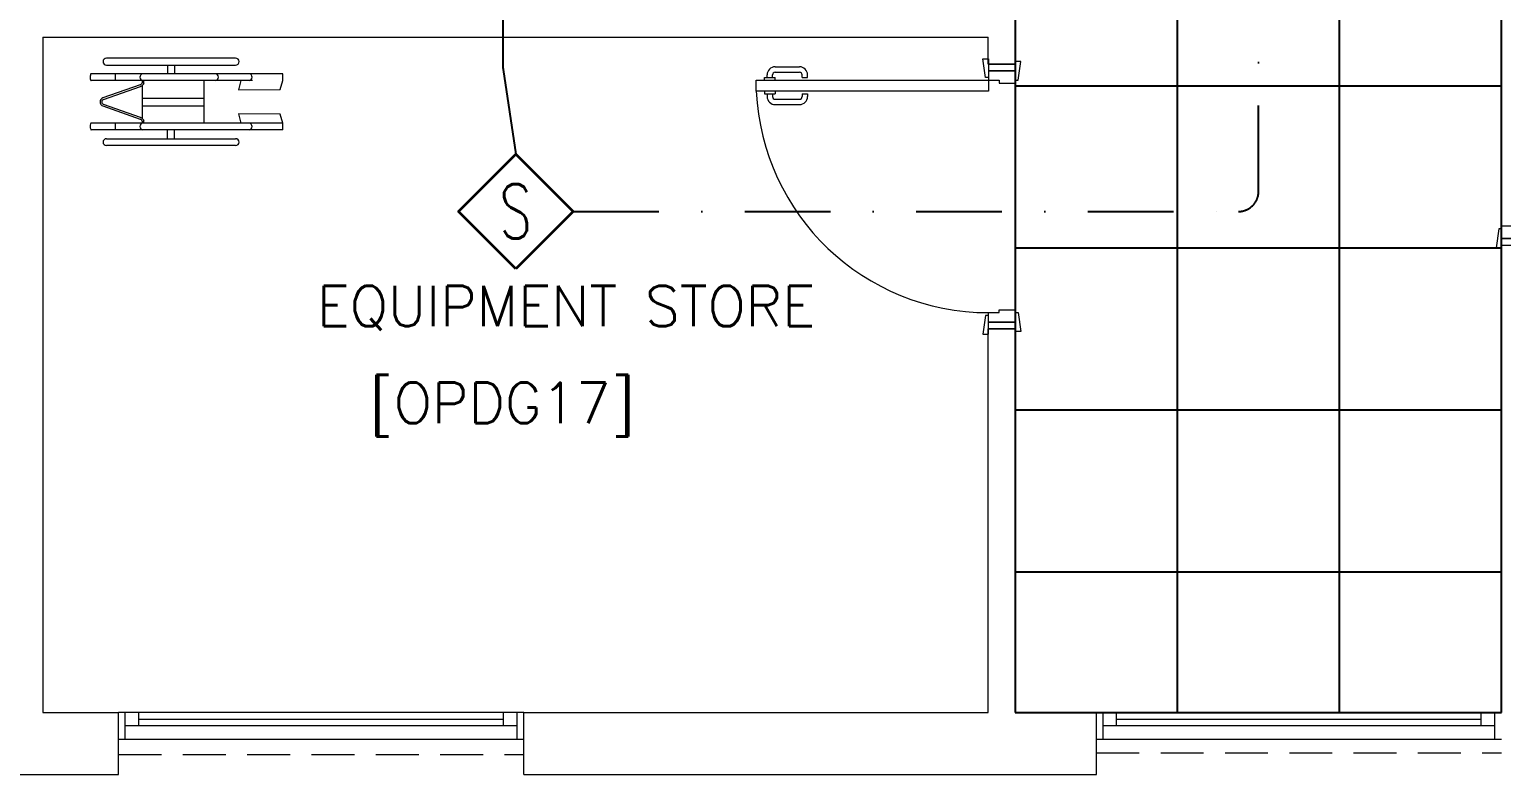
# Model space of a CAD drawing. Header units: inches. Extents: x -246178 to 57169, y -29325 to 19878.
# Drawn here: x 14148 to 19598, y -13097 to -10339 of the extents above; entities that cross this region are included whole.
import ezdxf
from ezdxf.enums import TextEntityAlignment as Align

# ---------------------------------------------------------------- set-up
doc = ezdxf.new("R2010")
doc.units = ezdxf.units.IN
doc.header["$LTSCALE"] = 25
doc.header["$MEASUREMENT"] = 0
doc.linetypes.add('00-Ground Floor$0$HIDDEN', pattern=[9.525, 6.35, -3.175])
doc.linetypes.add('DASHDOT', pattern=[25.4, 12.7, -6.35, 0, -6.35])
doc.layers.get('0').update_dxf_attribs({"color": 8})
for name, color, linetype, lineweight in [('00-Ground Floor$0$72_EGR_BASE_TEXT', 252, 'Continuous', 5), ('00-Ground Floor$0$Aluminum', 251, 'Continuous', 5), ('00-Ground Floor$0$LOADING', 253, 'Continuous', 5), ('00-Ground Floor$0$Proj', 251, 'Continuous', 5), ('00-Ground Floor$0$Walls', 251, 'Continuous', 5), ('00-Ground Floor$0$Wooden Joinery', 251, 'Continuous', 5), ('E-LITE-CLNG-CNDT', 6, 'DASHDOT', 35), ('F-ALRM-CLNG @ 100', 33, 'Continuous', 35), ('F-ALRM-CLNG-CNDT', 51, 'DASHDOT', 25)]:
    doc.layers.add(name, color=color, linetype=linetype, lineweight=lineweight)
doc.layers.add('00-Ground Floor$0$False Ceiling', color=251, linetype='Continuous')
doc.styles.add('00-Ground Floor$0$SIMPLEX', font='SIMPLEX.shx', dxfattribs={"height": 150})
doc.styles.add('DC_Simplex', font='SIMPLEX.shx', dxfattribs={"width": 0.7})

# ---------------------------------------------------------------- blocks, each defined once
blk = doc.blocks.new('00-Ground Floor$0$A$C72370EFE')
at = {"layer": '00-Ground Floor$0$Wooden Joinery'}
for p, q in [((-0.01, -0.04), (-0.02, -0.04)), ((-0.01, -0.03), (-0.01, -0.07)), ((0, -0.03), (-0.01, -0.03)), ((0.04, -0.03), (0.05, -0.03)), ((0.05, -0.03), (0.05, -0.07)), ((0.05, -0.04), (0.06, -0.04)), ((-0.05, -0.07), (-0.05, -0.16)), ((-0.03, -0.07), (-0.03, -0.16)), ((-0.01, -0.06), (-0.02, -0.06)), ((0, -0.07), (-0.01, -0.07)), ((0.04, -0.07), (0.05, -0.07)), ((0.05, -0.06), (0.06, -0.06)), ((0.07, -0.07), (0.07, -0.16)), ((0.09, -0.07), (0.09, -0.16)), ((-0.01, -0.17), (-0.02, -0.17)), ((-0.01, -0.19), (-0.02, -0.19)), ((-0.01, -0.17), (-0.01, -0.19)), ((0.05, -0.17), (0.06, -0.17)), ((0.05, -0.17), (0.05, -0.19)), ((0.05, -0.19), (0.06, -0.19))]:
    blk.add_line(p, q, dxfattribs=at)
for centre, radius, start, end in [((-0.02, -0.07), 0.03, 90, 180), ((0.06, -0.07), 0.03, 0, 90), ((-0.02, -0.07), 0.01, 90, 180), ((0.06, -0.07), 0.01, 0, 90), ((-0.02, -0.16), 0.03, 180, 270), ((-0.02, -0.16), 0.01, 180, 270), ((0.06, -0.16), 0.01, 270, 0), ((0.06, -0.16), 0.03, 270, 0)]:
    blk.add_arc(centre, radius, start, end, dxfattribs=at)
blk = doc.blocks.new('00-Ground Floor$0$A$C5DAD61B4')
at = {"layer": '00-Ground Floor$0$Wooden Joinery'}
for points in [[(80, 959.1), (80, 969.1), (10, 979.1), (10, 959.1)], [(940, 959.1), (940, 969.1), (1010, 979.1), (1010, 959.1)], [(70, 859.1), (70, 849.1), (0, 839.1), (0, 859.1)], [(120, 859.1), (120, 0), (80, 0), (80, 859.1)], [(950, 859.1), (950, 849.1), (1020, 839.1), (1020, 859.1)]]:
    blk.add_lwpolyline(points, close=True, dxfattribs=at)
for points in [[(45, 859.1), (45, 959.1), (20, 959.1), (20, 859.1), (45, 859.1)], [(45, 859.1), (80, 859.1), (80, 899.1), (90, 899.1), (90, 959.1), (45, 959.1), (45, 859.1)], [(975, 859.1), (940, 859.1), (940, 899.1), (930, 899.1), (930, 959.1), (975, 959.1), (975, 859.1)], [(975, 859.1), (975, 959.1), (1000, 959.1), (1000, 859.1), (975, 859.1)]]:
    blk.add_lwpolyline(points, dxfattribs=at)
blk.add_arc((80, 859.1), 860, 272.666, 0, dxfattribs=at)
at = {"layer": '00-Ground Floor$0$Wooden Joinery', "xscale": 999.9999999998854, "yscale": 999.9999999998854, "zscale": 999.9999999998854, "rotation": 180}
blk.add_blockref('00-Ground Floor$0$A$C72370EFE', (120, 0), dxfattribs=at)
blk = doc.blocks.new('00-Ground Floor$0$HF14449A-P')
for p, q in [((-0.2244, 0.0577), (-0.7026, 0.0577)), ((-0.05, 0), (-0.7602, 0)), ((-0.7026, 0.0323), (-0.2244, 0.0323)), ((-0.4762, 0.0321), (-0.4762, -0.0003)), ((-0.4508, 0.0321), (-0.4508, -0.0003)), ((-0.05, -0.0255), (-0.05, 0)), ((-0.1618, -0.0254), (-0.7597, -0.0254)), ((-0.578, -0.0409), (-0.7158, -0.0896)), ((-0.7137, -0.0956), (-0.576, -0.047)), ((-0.5708, -0.044), (-0.5708, -0.1647)), ((-0.5699, -0.0249), (-0.5699, -0.0332)), ((-0.5636, -0.0346), (-0.5636, -0.0251)), ((-0.3406, -0.1837), (-0.3406, -0.0251)), ((-0.2045, -0.0254), (-0.2138, -0.0595)), ((-0.0589, -0.0584), (-0.05, -0.0255)), ((-0.5708, -0.0899), (-0.3406, -0.0899)), ((-0.2138, -0.0595), (-0.0589, -0.0584)), ((-0.7158, -0.1192), (-0.578, -0.1678)), ((-0.576, -0.1618), (-0.7137, -0.1132)), ((-0.5708, -0.1189), (-0.3406, -0.1189)), ((-0.0589, -0.1493), (-0.2138, -0.1482)), ((-0.2138, -0.1482), (-0.2045, -0.1824)), ((-0.0499, -0.1827), (-0.0589, -0.1493)), ((-0.05, -0.1827), (-0.7602, -0.1827)), ((-0.05, -0.2078), (-0.7593, -0.2078)), ((-0.5699, -0.1755), (-0.5699, -0.1837)), ((-0.5636, -0.1837), (-0.5636, -0.1742)), ((-0.4762, -0.2401), (-0.4762, -0.2078)), ((-0.4508, -0.2401), (-0.4508, -0.2078)), ((-0.05, -0.2078), (-0.05, -0.1827)), ((-0.7026, -0.2404), (-0.2244, -0.2404)), ((-0.2244, -0.2658), (-0.7026, -0.2658))]:
    blk.add_line(p, q)
for centre, radius, start, end in [((-0.7026, 0.045), 0.0127, 90, 180), ((-0.2244, 0.045), 0.0127, 0, 90), ((-0.7026, 0.045), 0.0127, 180, 270), ((-0.2244, 0.045), 0.0127, 270, 0), ((-0.5661, -0.0128), 0.0127, 98.7333, 261.2512), ((-0.5848, -0.0258), 0.0166, 294.282, 333.3732), ((-0.5848, -0.0258), 0.023, 292.5926, 337.4074), ((-0.301, -0.0129), 0.0127, 279.8278, 82.5002), ((-0.7106, -0.1044), 0.0157, 109.4325, 250.5675), ((-0.7106, -0.1044), 0.00936, 109.4229, 250.5771), ((-0.5848, -0.183), 0.023, 22.5926, 67.4074), ((-0.5661, -0.1952), 0.0127, 98.7488, 261.2667), ((-0.5848, -0.183), 0.0166, 26.6268, 65.718), ((-0.7026, -0.2531), 0.0127, 90, 180), ((-0.7026, -0.2531), 0.0127, 180, 270), ((-0.2244, -0.2531), 0.0127, 0, 90), ((-0.2244, -0.2531), 0.0127, 270, 0)]:
    blk.add_arc(centre, radius, start, end)
for centre, ratio, start_param, end_param in [((-0.7597, -0.0126), 0.241377, 0.152696, 3.141593), ((-0.6698, -0.0127), 0.078125, 3.141593, 6.498142), ((-0.1758, -0.0125), 0.964579, 3.250377, 6.096807), ((-0.7597, -0.1952), 0.241678, 0.147741, 3.289334), ((-0.6698, -0.1954), 0.078125, 3.141593, 6.498142), ((-0.1758, -0.1951), 0.964579, 3.252899, 6.098308)]:
    blk.add_ellipse(centre, major_axis=(0, 0.0127), ratio=ratio, start_param=start_param, end_param=end_param)
blk = doc.blocks.new('00-Ground Floor$0$A$Ce9e1c4c3')
at = {"layer": '00-Ground Floor$0$False Ceiling', "color": 254, "linetype": 'Continuous'}
for p, q in [((-82202.3, -2747.4, 0), (-82202.3, -12867.4, 0)), ((-81602.3, -12867.4), (-81602.3, -2747.4)), ((-81002.3, -12867.4), (-81002.3, -2747.4)), ((-80402.3, -12867.4, 0), (-80402.3, -2747.4, 0)), ((-82202.3, -10547.4), (-80402.3, -10547.4)), ((-82202.3, -11147.4), (-80402.3, -11147.4)), ((-82202.3, -11747.4), (-80402.3, -11747.4)), ((-82202.3, -12347.4), (-80402.3, -12347.4)), ((-82202.3, -12867.4, 0), (-80402.3, -12867.4, 0))]:
    blk.add_line(p, q, dxfattribs=at)
blk = doc.blocks.new('00-Ground Floor')
at = {"layer": '00-Ground Floor$0$Aluminum'}
for p, q in [((15977.9, -12867.4, 0), (14477.9, -12867.4, 0)), ((14502.9, -12967.4, 0), (14502.9, -12867.4, 0)), ((14552.9, -12917.4, 0), (14552.9, -12867.4, 0)), ((14552.9, -12892.4, 0), (15902.9, -12892.4, 0)), ((15902.9, -12917.4, 0), (15902.9, -12867.4, 0)), ((15952.9, -12967.4, 0), (15952.9, -12867.4, 0)), ((19597.7, -12867.4, 0), (18097.7, -12867.4, 0)), ((18122.7, -12967.4, 0), (18122.7, -12867.4, 0)), ((18172.7, -12917.4, 0), (18172.7, -12867.4, 0)), ((18172.7, -12892.4, 0), (19522.7, -12892.4, 0)), ((19522.7, -12917.4, 0), (19522.7, -12867.4, 0)), ((19572.7, -12967.4, 0), (19572.7, -12867.4, 0)), ((15977.9, -12967.4, 0), (14477.9, -12967.4, 0)), ((15952.9, -12917.4, 0), (14502.9, -12917.4, 0)), ((19597.7, -12967.4, 0), (18097.7, -12967.4, 0)), ((19572.7, -12917.4, 0), (18122.7, -12917.4, 0))]:
    blk.add_line(p, q, dxfattribs=at)
at = {"layer": '00-Ground Floor$0$Proj', "linetype": '00-Ground Floor$0$HIDDEN'}
for p, q in [((14477.9, -13022.6, 0), (15977.9, -13022.6, 0)), ((18097.7, -13017.4, 0), (19597.7, -13017.4, 0))]:
    blk.add_line(p, q, dxfattribs=at)
at = {"layer": '00-Ground Floor$0$Walls'}
for p, q in [((17797.7, -10467.4, 0), (17797.7, -8357.4, 0)), ((14197.9, -10367.4, 0), (14197.9, -12867.4, 0)), ((14197.9, -10367.4, 0), (17697.7, -10367.4, 0)), ((17697.7, -10467.4, 0), (17697.7, -10367.4, 0)), ((17697.7, -10467.4, 0), (17797.7, -10467.4, 0)), ((17697.7, -11447.4, 0), (17797.7, -11447.4, 0)), ((17697.7, -12867.4, 0), (17697.7, -11447.4, 0)), ((17797.7, -12867.4, 0), (17797.7, -11447.4, 0)), ((14197.9, -12867.4, 0), (14477.9, -12867.4, 0)), ((14477.9, -13097.4, 0), (14477.9, -12867.4, 0)), ((15977.9, -12867.4, 0), (17697.7, -12867.4, 0)), ((15977.9, -13097.4, 0), (15977.9, -12867.4, 0)), ((17797.7, -12867.4, 0), (18097.7, -12867.4, 0)), ((18097.7, -13097.4, 0), (18097.7, -12867.4, 0)), ((11977.9, -13097.4, 0), (14477.9, -13097.4, 0)), ((15977.9, -13097.4, 0), (18097.7, -13097.4, 0))]:
    blk.add_line(p, q, dxfattribs=at)
at = {"layer": '00-Ground Floor$0$False Ceiling', "color": 254}
blk.add_blockref('00-Ground Floor$0$A$Ce9e1c4c3', (100000, 0), dxfattribs=at)
at = {"layer": '00-Ground Floor$0$LOADING', "lineweight": 0, "xscale": 1000, "yscale": 1000, "zscale": 1000}
blk.add_blockref('00-Ground Floor$0$HF14449A-P', (15135.6, -10503.1), dxfattribs=at)
at = {"layer": '00-Ground Floor$0$Wooden Joinery', "xscale": -1, "rotation": 90}
blk.add_blockref('00-Ground Floor$0$A$C5DAD61B4', (20556.8, -10137.4, 0), dxfattribs=at)
at = {"layer": '00-Ground Floor$0$Wooden Joinery', "rotation": 270}
blk.add_blockref('00-Ground Floor$0$A$C5DAD61B4', (16838.7, -10447.4, 0), dxfattribs=at)
at = {"layer": '00-Ground Floor$0$72_EGR_BASE_TEXT', "char_height": 150, "attachment_point": 2, "style": '00-Ground Floor$0$SIMPLEX'}
for s, insert in [('EQUIPMENT STORE', (16134.2, -11288.1)), ('[OPDG17]', (15898.5, -11646.1, 0))]:
    blk.add_mtext(s, dxfattribs=dict(at, insert=insert))
blk = doc.blocks.new('A$C5CF53093')
blk.add_lwpolyline([(0, -212.1), (-212.1, 0), (0, 212.1), (212.1, 0)], close=True)
blk = doc.blocks.new('*U12')
at = {"xscale": 0.01, "yscale": 0.01, "zscale": 0.01}
blk.add_blockref('A$C5CF53093', (0.007, -0.007), dxfattribs=at)
at = {"color": 6, "style": 'DC_Simplex', "width": 0.7, "flags": 8}
blk.add_attdef('TYPE', text='', height=2, rotation=360, dxfattribs=at).set_placement((0, 0), align=Align.MIDDLE_CENTER)

msp = doc.modelspace()

# ---------------------------------------------------------------- linework, layer by layer
at = {"layer": 'F-ALRM-CLNG-CNDT', "elevation": 0}
msp.add_lwpolyline([(16160.6, -11013.1), (18623.4, -11013.1, 0.414214), (18698.4, -10938.1), (18698.4, -8060.3)], format="xyb", dxfattribs=at)
at = {"layer": 'F-ALRM-CLNG-CNDT'}
msp.add_lwpolyline([(15900.7, -8912.8), (15900.7, -10476.4, 0.037215), (15901.5, -10487.5), (15948.5, -10801)], format="xyb", dxfattribs=at)

# ---------------------------------------------------------------- block references
at = {"layer": 'E-LITE-CLNG-CNDT'}
msp.add_blockref('00-Ground Floor', (0, 0), dxfattribs=at)
at = {"layer": 'F-ALRM-CLNG @ 100', "xscale": 100, "yscale": 100, "zscale": 100}
msp.add_blockref('*U12', (15947.8, -11012.4, 0), dxfattribs=at).add_auto_attribs({'TYPE': 'S'})

doc.saveas('drawing.dxf')
